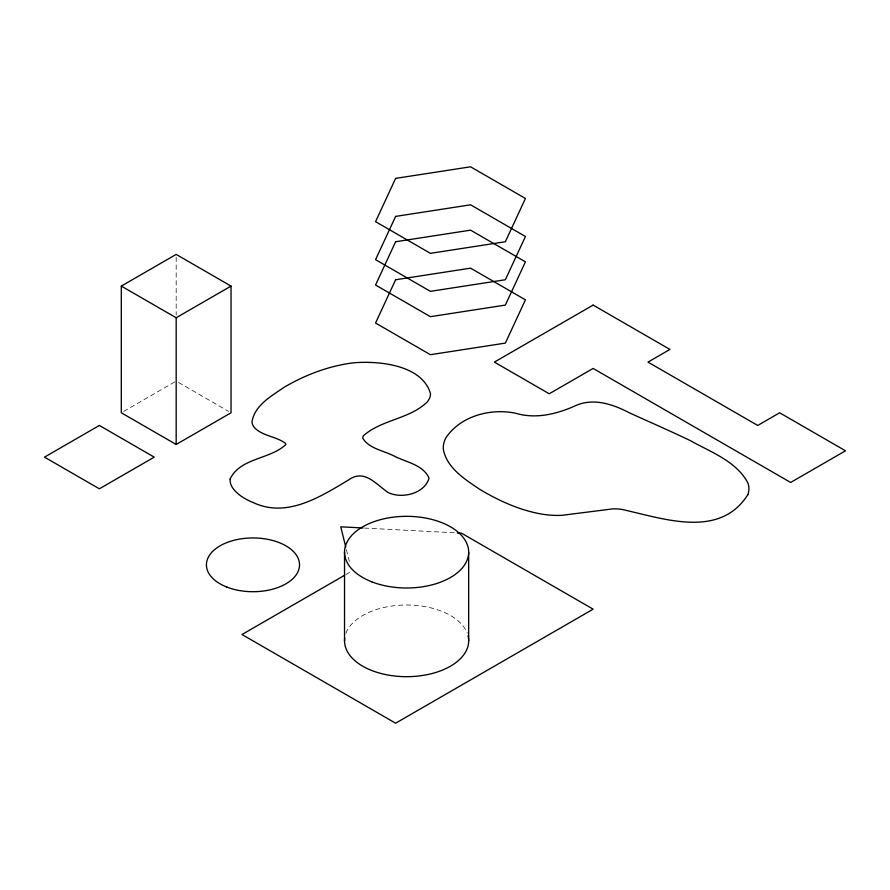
<?xml version="1.0" encoding="UTF-8"?>
<svg xmlns="http://www.w3.org/2000/svg" width="890" height="890" viewBox="0 0 890 890"><rect width="100%" height="100%" fill="white"/><g stroke="black" fill="none" stroke-linecap="round" stroke-linejoin="round"><path stroke-width="0.67" stroke-dasharray="4.45 3.34" d="M123.699 411.414L174.974 381.799M345.765 574.606L350.538 571.847M364.344 528.059L454.523 532.787M178.556 382.489L228.652 411.414M346.41 549.664L349.737 563.103M176.176 257.166L176.176 315.004M345.943 633.224A62.066 35.834 0 0 1 406.597 605.011A62.066 35.834 0 0 1 467.25 633.224"/><path stroke-width="1.33" d="M121.307 286.091L176.176 254.407L231.033 286.091L231.033 412.793L176.176 444.466L121.307 412.793L121.307 286.091L176.176 317.763L231.033 286.091M344.575 575.296L242.002 634.514L395.627 723.203L593.129 609.172L461.454 533.154L457.293 532.932M362.953 527.981L340.759 526.813L345.743 546.972M468.663 552.156L468.663 640.845M344.53 552.156L344.53 640.845M176.176 317.763L176.176 444.466M468.04 635.749A62.066 35.834 0 0 1 408.81 676.656A62.066 35.834 0 0 1 344.686 638.286M230.143 478.954C229.431 486.329 235.494 492.014 240.923 496.008A61.844 35.7 0 0 0 253.806 502.839C287.147 518.091 320.144 496.909 348.101 480.244C364.377 468.24 375.969 484.371 388.218 492.57C401.768 499.168 424.908 493.694 429.002 478.052C423.195 464.702 405.773 462.132 393.936 455.958C383.601 450.551 369.072 448.727 362.708 438.125L363.12 436.022C380.764 419.958 408.054 419.312 426.021 403.148A31.506 18.189 0 0 0 430.515 393.669C422.038 364.422 377.772 360.55 352.484 362.92C328.254 366.157 304.97 374.968 283.977 387.373C271.428 396.061 254.763 405.228 252.015 421.637A22.684 13.094 0 0 0 255.931 429.036C264.475 436.411 276.923 436.69 285.634 443.498L285.901 444.466C270.393 459.407 240.311 457.694 230.143 478.954M395.627 178.389L375.547 221.666L430.404 253.339L505.353 241.746L525.434 198.47L470.565 166.797L395.627 178.389M395.627 216.404L375.547 259.669L430.404 291.341L505.353 279.749L525.434 236.484L470.565 204.811L395.627 216.404M395.627 241.746L375.547 285.011L430.404 316.684L505.353 305.092L525.434 261.827L470.565 230.154L395.627 241.746M395.627 279.749L375.547 323.026L430.404 354.698L505.353 343.106L525.434 299.83L470.565 268.157L395.627 279.749M747.834 494.695C719.209 539.796 662.26 518.024 620.708 509.18A42.275 24.408 0 0 0 612.988 508.846L561.69 515.366A59.152 34.154 0 0 1 544.335 514.498C521.34 511.038 499.746 501.281 479.921 489.433C465.17 479.465 447.047 468.318 443.365 449.539A58.629 33.853 0 0 1 445.823 437.913C460.508 415.919 490.457 408.065 515.521 413.205C535.302 419.168 555.594 414.362 574.006 406.374C592.228 397.341 612.131 403.871 628.963 412.604C649.411 421.993 670.092 430.871 690.362 440.639C710.665 452.109 736.219 461.065 747.811 482.781A49.662 28.68 0 0 1 747.834 494.695M99.368 425.453L44.5 457.137L99.368 488.81L154.226 457.137L99.368 425.453M593.129 305.092L494.373 362.108L549.241 393.781L593.129 368.438L790.631 482.469L845.5 450.796L779.662 412.793L757.724 425.453L647.998 362.108L669.936 349.436L593.129 305.092M226.883 587.089A46.558 26.878 0 0 0 299.418 566.741A46.558 26.878 0 0 0 232.635 540.653A46.558 26.878 0 0 0 226.883 587.089M371.809 581.837A62.066 35.834 0 0 0 468.507 554.715A62.066 35.834 0 0 0 379.474 519.927A62.066 35.834 0 0 0 371.809 581.837"/></g></svg>
